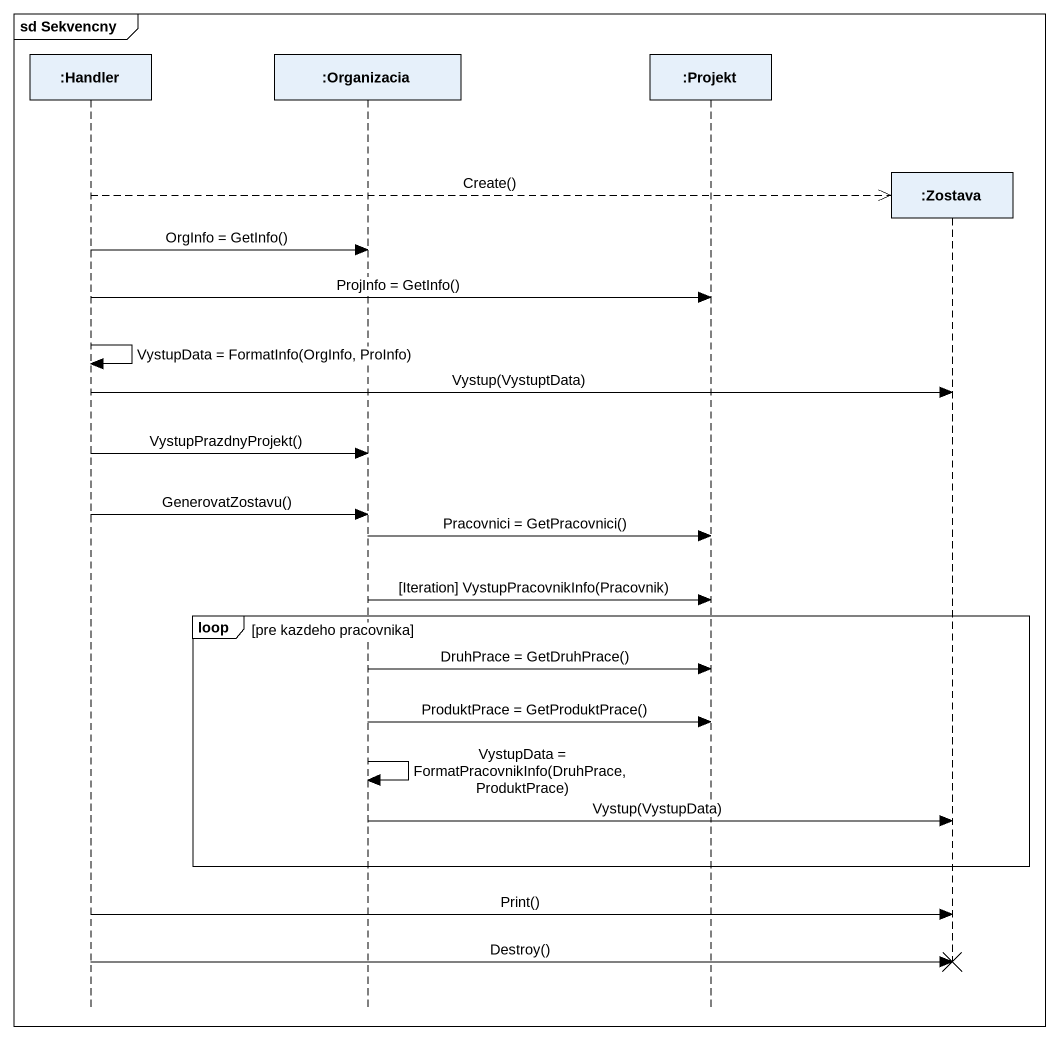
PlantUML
@startuml
mainframe sd Sekvencny
hide footbox
participant ":Handler" as Handler
participant ":Organizacia" as Organizacia
participant ":Projekt" as Projekt
participant ":Zostava" as Zostava

Handler -->> Zostava ** : Create()
Handler -> Organizacia : OrgInfo = GetInfo()
Handler -> Projekt : ProjInfo = GetInfo()
Handler -> Handler : VystupData = FormatInfo(OrgInfo, ProInfo)
Handler -> Zostava : Vystup(VystuptData)
Handler -> Organizacia : VystupPrazdnyProjekt()
Handler -> Organizacia : GenerovatZostavu()
Organizacia -> Projekt : Pracovnici = GetPracovnici()
Organizacia -> Projekt : [Iteration] VystupPracovnikInfo(Pracovnik)
loop pre kazdeho pracovnika
  Organizacia -> Projekt : DruhPrace = GetDruhPrace()
  Organizacia -> Projekt : ProduktPrace = GetProduktPrace()
  Organizacia -> Organizacia : VystupData = FormatPracovnikInfo(DruhPrace, ProduktPrace)
  Organizacia -> Zostava : Vystup(VystupData)
end
Handler -> Zostava : Print()
Handler -> Zostava !! : Destroy()
@enduml
